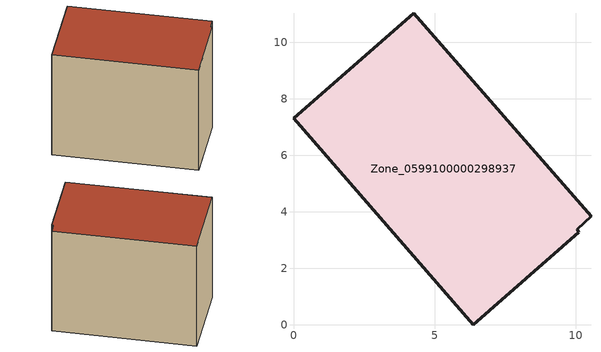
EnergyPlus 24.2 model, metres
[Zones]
Zone_0599100000298937
 floor ground (C_G): 10.12,3.27 6.37,0 0,7.31 4.27,11.03 10.54,3.84 10.05,3.38 z0
 wall outside (C_F): 10.54,3.84 4.27,11.03 0,7.31 6.37,0 10.12,3.27 10.05,3.38 10.54,3.84 z0:7.88
 roof outside (C_R): 6.37,0 10.12,3.27 10.05,3.38 10.54,3.84 4.27,11.03 0,7.31 z7.88
[BUILDING]
Pand.0599100000298937: North Axis=0; Terrain=City; Loads Convergence Tolerance Value=0.04; Temperature Convergence Tolerance Value=0.4; Solar Distribution=FullExterior; Maximum Number of Warmup Days=25; Minimum Number of Warmup Days=1
[Site:Location]
Rotterdam.The.Hague.AP_ZH_NLD Design_Conditions: Latitude=51.96; Longitude=4.45; Time Zone=1; Elevation=-4.5
[SITE:GROUNDTEMPERATURE:BUILDINGSURFACE]
18, 18, 18, 18, 18, 18, 18, 18, 18, 18, 18, 18
[MATERIAL] Thermal Absorptance=0.9; Solar Absorptance=0.7; Visible Absorptance=0.7
Name | Roughness | Thickness | Conductivity | Density | Specific Heat
G.TC.1975-1991 | MediumSmooth | 0.15 | 0.288461 | 540 | 1210
F.TC.1975-1991 | Rough | 0.3 | 0.230769 | 1920 | 840
R.TC.1975-1991 | MediumRough | 0.2 | 0.153846 | 1500 | 1000
[CONSTRUCTION]
C_G: G.TC.1975-1991
C_F: F.TC.1975-1991
C_R: R.TC.1975-1991
[ZONE]
Zone_0599100000298937: Type=1; Multiplier=1; Ceiling Height=Autocalculate; Volume=Autocalculate; Floor Area=autocalculate; Part of Total Floor Area=Yes
[ZONEINFILTRATION:DESIGNFLOWRATE]
Infil_Zone_0599100000298937: Zone or ZoneList or Space or SpaceList=Zone_0599100000298937; Schedule=AlwaysOn; Design Flow Rate Calculation Method=Flow/Area; Flow Rate per Floor Area=0.003; Constant Term Coefficient=1; Temperature Term Coefficient=0; Velocity Term Coefficient=0; Velocity Squared Term Coefficient=0
[HVACTEMPLATE:ZONE:IDEALLOADSAIRSYSTEM]
Zone_0599100000298937: Maximum Heating Supply Air Temperature=50; Minimum Cooling Supply Air Temperature=13; Maximum Heating Supply Air Humidity Ratio=0.0156; Minimum Cooling Supply Air Humidity Ratio=0.0077; Heating Limit=NoLimit; Cooling Limit=NoLimit; Dehumidification Control Type=ConstantSensibleHeatRatio; Cooling Sensible Heat Ratio=0.7; Dehumidification Setpoint=60; Humidification Control Type=None; Humidification Setpoint=30; Outdoor Air Method=None; Outdoor Air Flow Rate per Person=0.00944; Outdoor Air Flow Rate per Zone Floor Area=0; Outdoor Air Flow Rate per Zone=0; Demand Controlled Ventilation Type=None; Outdoor Air Economizer Type=NoEconomizer; Heat Recovery Type=None; Sensible Heat Recovery Effectiveness=0.7; Latent Heat Recovery Effectiveness=0.65
[ZONECONTROL:THERMOSTAT]
ThermostatControl_Zone_0599100000298937: Zone or ZoneList=Zone_0599100000298937; Control Type Schedule=DualSetpointControlType; Control 1=Thermostat_Zone_0599100000298937; Temperature Difference Between Cutout And Setpoint=0
[THERMOSTATSETPOINT:DUALSETPOINT]
Thermostat_Zone_0599100000298937: Heating Setpoint Temperature Schedule=HeatingSetpoint_Zone_0599100000298937; Cooling Setpoint Temperature Schedule=CoolingSetpoint_Zone_0599100000298937
[SCHEDULE:COMPACT]
HeatingSetpoint_Zone_0599100000298937: Through: 12/31, For: AllDays, Until: 24:00, 21
CoolingSetpoint_Zone_0599100000298937: Through: 12/31, For: AllDays, Until: 24:00, 24
DualSetpointControlType: Through: 12/31, For: AllDays, Until: 24:00, 4
AlwaysOn: Through: 12/31, For: AllDays, Until: 24:00, 1
